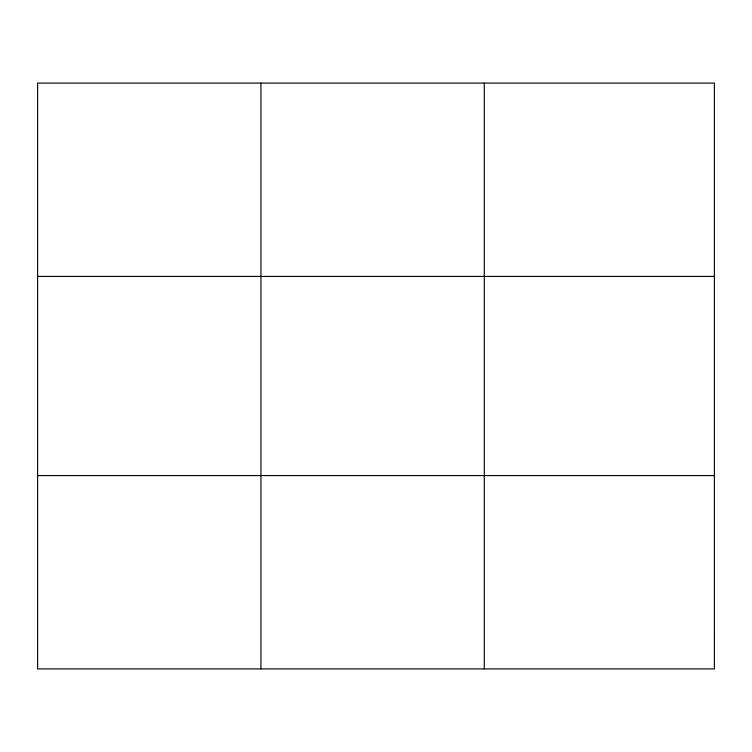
<?xml version="1.0" encoding="UTF-8"?>
<svg xmlns="http://www.w3.org/2000/svg" width="752" height="752" viewBox="0 0 752 752"><rect width="100%" height="100%" fill="white"/><g stroke="black" fill="none" stroke-linecap="round" stroke-linejoin="round"><path stroke-width="1.13" d="M260.944 83.087L260.944 668.913M484.288 83.087L484.288 668.913M37.6 276.407L714.4 276.407M37.6 475.593L714.4 475.593M714.4 636.69L714.4 668.913L37.6 668.913L37.6 83.087L714.4 83.087L714.4 636.69"/></g></svg>
